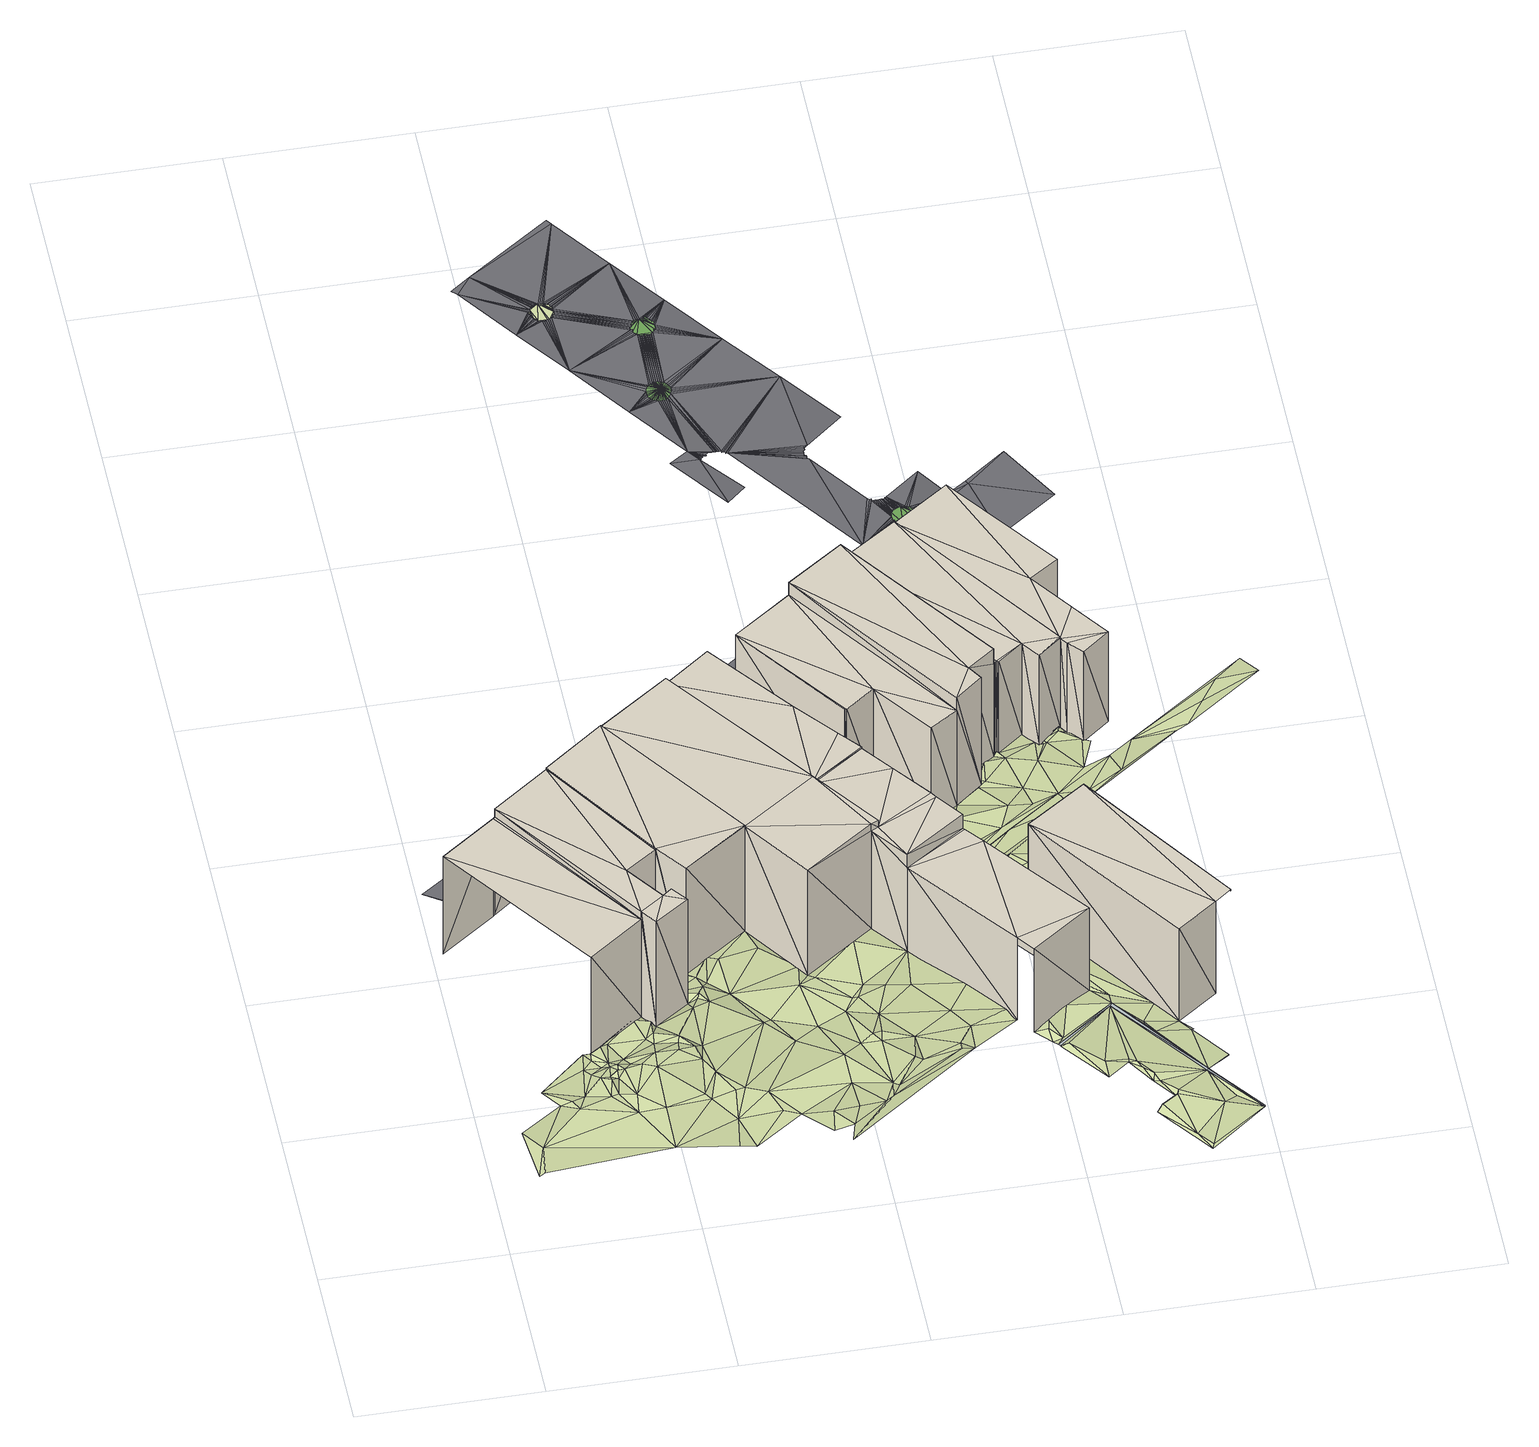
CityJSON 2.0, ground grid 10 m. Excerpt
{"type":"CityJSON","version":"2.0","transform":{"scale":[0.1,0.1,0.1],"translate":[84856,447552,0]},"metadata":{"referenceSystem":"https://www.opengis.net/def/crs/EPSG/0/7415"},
"CityObjects":{
"building1":{"type":"Building","attributes":{"bgt_status":"bestaand","identificatiebagpnd":"503100000017408","measuredHeight":7.2,"min-height-surface":0.12,"plus_status":"geenWaarde","relatievehoogteligging":"0"},"geometry":[{"type":"MultiSurface","lod":"1","boundaries":[[[0,1,2]],[[0,3,4]],[[0,2,3]],[[5,6,4]],[[4,6,0]],[[7,8,2]],[[2,8,3]],[[9,7,1]],[[1,7,2]]]}]},
"building2":{"type":"Building","attributes":{"bgt_status":"bestaand","hoek":"(1:-36.3)","identificatiebagpnd":"503100000026219","identificatiebagvbolaagstehuisnummer":"(1:503010000027027)","measuredHeight":7.83,"min-height-surface":0.15,"plaatsingspunt":"(1:84862.159447575.143)","plus_status":"geenWaarde","relatievehoogteligging":"0","tekst":"(1:9)"},"geometry":[{"type":"MultiSurface","lod":"1","boundaries":[[[10,11,12]],[[11,13,12]],[[14,15,16]],[[17,14,16]],[[12,18,16]],[[16,18,17]],[[12,13,18]],[[19,20,12]],[[12,20,10]],[[21,19,16]],[[16,19,12]],[[22,21,15]],[[15,21,16]],[[23,22,14]],[[14,22,15]],[[24,23,17]],[[17,23,14]],[[6,24,0]],[[0,24,18]],[[18,24,17]],[[1,0,13]],[[13,0,18]],[[25,9,11]],[[11,9,1]],[[11,1,13]]]}]},
"building3":{"type":"Building","attributes":{"bgt_status":"bestaand","hoek":"(1:-36.3)","identificatiebagpnd":"503100000026220","identificatiebagvbolaagstehuisnummer":"(1:503010000027028)","measuredHeight":7.91,"min-height-surface":0.18,"plaatsingspunt":"(1:84865.905447577.729)","plus_status":"geenWaarde","relatievehoogteligging":"0","tekst":"(1:11)"},"geometry":[{"type":"MultiSurface","lod":"1","boundaries":[[[26,27,28]],[[26,28,29]],[[27,30,28]],[[31,32,26]],[[26,32,27]],[[33,34,29]],[[29,34,31]],[[29,31,26]],[[20,33,10]],[[10,33,28]],[[28,33,29]],[[11,10,30]],[[30,10,28]],[[35,25,32]],[[32,25,27]],[[27,25,11]],[[27,11,30]]]}]},
"building4":{"type":"Building","attributes":{"bgt_status":"bestaand","hoek":"(1:-36.3)","identificatiebagpnd":"503100000026221","identificatiebagvbolaagstehuisnummer":"(1:503010000027029)","measuredHeight":7.8,"min-height-surface":0.19,"plaatsingspunt":"(1:84870.014447581.083)","plus_status":"geenWaarde","relatievehoogteligging":"0","tekst":"(1:13)"},"geometry":[{"type":"MultiSurface","lod":"1","boundaries":[[[36,37,38]],[[36,39,32]],[[37,36,31]],[[40,37,31]],[[31,36,32]],[[41,42,36]],[[36,42,39]],[[43,44,38]],[[38,44,41]],[[38,41,36]],[[45,43,37]],[[37,43,38]],[[46,47,40]],[[40,47,45]],[[40,45,37]],[[34,46,31]],[[31,46,40]],[[48,35,42]],[[42,35,39]],[[39,35,32]]]}]},
"building5":{"type":"Building","attributes":{"bgt_status":"bestaand","hoek":"(1:-36.3)","identificatiebagpnd":"503100000017403","identificatiebagvbolaagstehuisnummer":"(1:503010000027030)","measuredHeight":7.36,"min-height-surface":0.19,"plaatsingspunt":"(1:84873.014447583.083)","plus_status":"geenWaarde","relatievehoogteligging":"0","tekst":"(1:15)"},"geometry":[{"type":"MultiSurface","lod":"1","boundaries":[[[49,41,50]],[[49,51,41]],[[41,51,42]],[[42,51,52]],[[53,54,49]],[[49,54,51]],[[55,53,56]],[[56,53,50]],[[50,53,49]],[[44,56,41]],[[41,56,50]],[[57,48,52]],[[52,48,42]],[[54,57,51]],[[51,57,52]]]}]},
"building6":{"type":"Building","attributes":{"bgt_status":"bestaand","hoek":"(1:52.7)","identificatiebagpnd":"503100000017422","identificatiebagvbolaagstehuisnummer":"(1:503010000027031)","measuredHeight":7.34,"min-height-surface":0.28,"plaatsingspunt":"(1:84879.588447573.483)","plus_status":"geenWaarde","relatievehoogteligging":"0","tekst":"(1:17)"},"geometry":[{"type":"MultiSurface","lod":"1","boundaries":[[[43,58,44]],[[59,43,60]],[[60,61,62]],[[60,43,61]],[[61,43,45]],[[59,58,43]],[[58,56,44]],[[63,64,59]],[[59,64,58]],[[65,63,60]],[[60,63,59]],[[66,65,67]],[[67,65,62]],[[62,65,60]],[[68,67,61]],[[61,67,62]],[[47,69,45]],[[45,69,68]],[[45,68,61]],[[70,55,56]],[[64,70,58]],[[58,70,56]]]}]},
"building7":{"type":"Building","attributes":{"bgt_status":"bestaand","hoek":"(1:-37)","identificatiebagpnd":"503100000017318","identificatiebagvbolaagstehuisnummer":"(1:503010000027043)","measuredHeight":7.06,"min-height-surface":0.22,"plaatsingspunt":"(1:84877.536447586.302)","plus_status":"geenWaarde","relatievehoogteligging":"0","tekst":"(1:41)"},"geometry":[{"type":"MultiSurface","lod":"1","boundaries":[[[71,72,73]],[[71,73,74]],[[73,72,75]],[[76,73,75]],[[76,75,77]],[[78,79,74]],[[74,79,71]],[[80,78,73]],[[73,78,74]],[[81,80,76]],[[76,80,73]],[[82,81,77]],[[77,81,76]],[[83,82,75]],[[75,82,77]],[[84,83,72]],[[72,83,75]]]}]},
"building8":{"type":"Building","attributes":{"bgt_status":"bestaand","hoek":"(1:52.7)","identificatiebagpnd":"503100000026222","identificatiebagvbolaagstehuisnummer":"(1:503010000027032)","measuredHeight":6.26,"min-height-surface":0.29,"plaatsingspunt":"(1:84883.868447567.309)","plus_status":"geenWaarde","relatievehoogteligging":"0","tekst":"(1:19)"},"geometry":[{"type":"MultiSurface","lod":"1","boundaries":[[[85,68,86]],[[85,67,68]],[[87,86,88]],[[89,87,88]],[[88,86,68]],[[90,66,85]],[[85,66,67]],[[91,90,86]],[[86,90,85]],[[92,91,87]],[[87,91,86]],[[93,92,89]],[[89,92,87]],[[69,94,68]],[[68,94,88]]]}]},
"building9":{"type":"Building","attributes":{"bgt_status":"bestaand","hoek":"(1:-37)","identificatiebagpnd":"503100000017409","identificatiebagvbolaagstehuisnummer":"(1:503010000027044)","measuredHeight":7.96,"min-height-surface":0.23,"plaatsingspunt":"(1:84880.543447588.458)","plus_status":"geenWaarde","relatievehoogteligging":"0","tekst":"(1:43)"},"geometry":[{"type":"MultiSurface","lod":"1","boundaries":[[[95,96,97]],[[98,99,97]],[[96,100,97]],[[97,100,98]],[[101,102,95]],[[95,102,96]],[[103,104,97]],[[97,104,101]],[[97,101,95]],[[105,103,99]],[[99,103,97]],[[79,105,71]],[[71,105,98]],[[98,105,99]],[[72,71,100]],[[100,71,98]],[[106,84,102]],[[102,84,96]],[[96,84,72]],[[96,72,100]]]}]},
"object1":{"type":"GenericCityObject","attributes":{"bgt_status":"bestaand","bgt_type":"muur","plus_status":"geenWaarde","plus_type":"waardeOnbekend","relatievehoogteligging":"0"},"geometry":[{"type":"MultiSurface","lod":"1","boundaries":[[[107,108,109]],[[108,110,109]],[[108,111,110]],[[111,112,113]],[[111,114,112]],[[111,108,114]]]}]},
"building10":{"type":"Building","attributes":{"bgt_status":"bestaand","hoek":"(1:-36)","identificatiebagpnd":"503100000026234","identificatiebagvbolaagstehuisnummer":"(1:503010000027037)","measuredHeight":7.11,"min-height-surface":0.4,"plaatsingspunt":"(1:84889.601447570.319)","plus_status":"geenWaarde","relatievehoogteligging":"0","tekst":"(1:29)"},"geometry":[{"type":"MultiSurface","lod":"1","boundaries":[[[115,116,117]],[[116,118,117]],[[117,118,119]],[[120,121,115]],[[115,121,116]],[[122,123,119]],[[119,123,117]],[[124,122,118]],[[118,122,119]],[[125,124,121]],[[121,124,116]],[[116,124,118]]]}]},
"building11":{"type":"Building","attributes":{"bgt_status":"bestaand","hoek":"(1:-37)","identificatiebagpnd":"503100000026231","identificatiebagvbolaagstehuisnummer":"(1:503010000027045)","measuredHeight":6.89,"min-height-surface":0.26,"plaatsingspunt":"(1:84884.043447591.158)","plus_status":"geenWaarde","relatievehoogteligging":"0","tekst":"(1:45)"},"geometry":[{"type":"MultiSurface","lod":"1","boundaries":[[[126,127,128]],[[126,128,129]],[[128,127,102]],[[128,130,131]],[[130,128,102]],[[130,102,132]],[[132,102,101]],[[133,134,126]],[[126,134,127]],[[135,136,129]],[[129,136,133]],[[129,133,126]],[[137,135,128]],[[128,135,129]],[[138,137,131]],[[131,137,128]],[[139,138,130]],[[130,138,131]],[[140,139,132]],[[132,139,130]],[[104,140,101]],[[101,140,132]],[[141,106,134]],[[134,106,127]],[[127,106,102]]]}]},
"building12":{"type":"Building","attributes":{"bgt_status":"bestaand","hoek":"(1:-37)","identificatiebagpnd":"503100000029881","identificatiebagvbolaagstehuisnummer":"(1:503010000027046)","measuredHeight":6.79,"min-height-surface":0.28,"plaatsingspunt":"(1:84886.747447592.960)","plus_status":"geenWaarde","relatievehoogteligging":"0","tekst":"(1:47)"},"geometry":[{"type":"MultiSurface","lod":"1","boundaries":[[[133,142,143]],[[144,133,143]],[[142,145,146]],[[142,133,145]],[[144,134,133]],[[144,147,148]],[[134,144,148]],[[149,150,144]],[[144,150,147]],[[151,149,143]],[[143,149,144]],[[152,151,142]],[[142,151,143]],[[153,152,146]],[[146,152,142]],[[154,153,145]],[[145,153,146]],[[136,154,133]],[[133,154,145]],[[155,141,148]],[[148,141,134]]]}]},
"landuse1":{"type":"LandUse","attributes":{"bgt_fysiekvoorkomen":"erf","bgt_status":"bestaand","onbegroeidterreindeeloptalud":"0","plus_fysiekvoorkomen":"waardeOnbekend","plus_status":"geenWaarde","relatievehoogteligging":"0"},"geometry":[{"type":"MultiSurface","lod":"1","boundaries":[[[156,157,158]],[[159,157,156]],[[159,156,160]],[[161,160,156]],[[162,156,158]],[[160,163,164]],[[161,163,160]],[[163,165,164]],[[166,161,156]],[[161,165,163]],[[165,167,164]],[[167,168,164]],[[161,169,165]],[[166,156,162]],[[168,5,164]],[[165,170,167]],[[165,171,170]],[[165,169,171]],[[161,166,169]],[[168,167,172]],[[167,170,173]],[[173,172,167]],[[169,174,171]],[[172,175,168]],[[171,176,170]],[[169,177,174]],[[168,175,5]],[[174,178,171]],[[166,177,169]],[[176,173,170]],[[176,171,178]],[[177,179,174]],[[175,172,180]],[[173,180,172]],[[174,179,178]],[[175,181,5]],[[180,173,176]],[[166,182,177]],[[179,183,178]],[[180,181,175]],[[182,179,177]],[[184,176,178]],[[178,183,184]],[[185,180,176]],[[185,176,184]],[[179,186,183]],[[179,182,186]],[[183,186,184]],[[181,180,187]],[[186,185,184]],[[188,182,166]],[[189,180,185]],[[188,166,162]],[[189,187,180]],[[186,190,185]],[[191,186,182]],[[189,185,190]],[[181,192,5]],[[191,190,186]],[[188,193,182]],[[181,187,192]],[[193,191,182]],[[189,194,187]],[[189,190,195]],[[195,190,191]],[[162,196,188]],[[192,6,5]],[[195,191,193]],[[187,194,192]],[[197,189,195]],[[197,194,189]],[[193,188,198]],[[195,193,199]],[[200,162,201]],[[198,188,196]],[[196,162,200]],[[202,194,197]],[[203,192,194]],[[204,197,195]],[[203,194,202]],[[6,192,203]],[[199,204,195]],[[198,205,193]],[[202,197,206]],[[205,199,193]],[[203,202,24]],[[6,203,24]],[[206,197,204]],[[24,202,206]],[[207,198,196]],[[208,204,199]],[[200,201,209]],[[206,204,208]],[[198,207,205]],[[208,199,205]],[[196,200,210]],[[210,207,196]],[[24,206,211]],[[212,206,208]],[[212,208,205]],[[212,205,207]],[[21,213,19]],[[211,206,212]],[[214,210,200]],[[214,207,210]],[[200,209,215]],[[211,23,24]],[[213,216,19]],[[19,216,217]],[[21,22,213]],[[217,20,19]],[[218,214,200]],[[219,211,212]],[[200,215,218]],[[213,22,220]],[[213,220,216]],[[22,23,221]],[[222,23,211]],[[216,223,217]],[[224,215,209]],[[207,225,212]],[[223,20,217]],[[220,223,216]],[[221,23,222]],[[207,214,225]],[[219,222,211]],[[221,226,22]],[[22,227,220]],[[33,20,223]],[[227,22,226]],[[221,222,219]],[[220,33,223]],[[226,221,219]],[[225,219,212]],[[215,224,218]],[[33,220,227]],[[228,227,226]],[[218,229,214]],[[230,226,219]],[[231,33,227]],[[228,226,230]],[[231,227,228]],[[225,230,219]],[[225,214,229]],[[224,232,233]],[[234,228,230]],[[228,234,231]],[[224,235,218]],[[225,236,230]],[[33,231,34]],[[233,232,237]],[[233,235,224]],[[229,236,225]],[[229,218,238]],[[230,239,234]],[[34,231,234]],[[240,233,237]],[[218,235,238]],[[241,230,236]],[[240,235,233]],[[236,229,242]],[[243,237,244]],[[234,239,34]],[[240,237,243]],[[245,239,230]],[[242,241,236]],[[241,245,230]],[[242,229,238]],[[235,240,243]],[[246,243,244]],[[34,239,245]],[[235,247,238]],[[247,235,243]],[[238,248,242]],[[34,245,46]],[[242,249,241]],[[241,46,245]],[[247,243,246]],[[238,247,248]],[[248,249,242]],[[250,46,241]],[[251,247,246]],[[250,241,252]],[[249,252,241]],[[247,253,248]],[[248,254,249]],[[246,244,255]],[[254,248,253]],[[256,247,251]],[[253,247,256]],[[254,253,257]],[[252,249,258]],[[259,249,254]],[[46,250,260]],[[261,250,252]],[[258,249,259]],[[257,259,254]],[[251,246,262]],[[251,263,256]],[[261,252,258]],[[264,257,253]],[[260,250,261]],[[264,253,256]],[[264,259,257]],[[265,258,259]],[[261,258,265]],[[263,264,256]],[[262,263,251]],[[46,260,47]],[[266,265,259]],[[255,262,246]],[[263,267,264]],[[268,259,264]],[[69,261,265]],[[69,260,261]],[[267,263,262]],[[259,268,266]],[[69,265,266]],[[269,264,267]],[[69,47,260]],[[268,264,269]],[[267,262,255]],[[255,269,267]],[[270,266,268]],[[69,266,270]],[[268,269,271]],[[269,255,94]],[[270,268,271]],[[69,270,94]],[[271,269,94]],[[270,271,94]]]}]},
"road1":{"type":"Road","attributes":{"bgt_status":"bestaand","function":"voetgangersgebied","plus_functiewegdeel":"waardeOnbekend","plus_fysiekvoorkomenwegdeel":"gebakkenklinkers","plus_status":"geenWaarde","relatievehoogteligging":"0","surfacematerial":"openverharding","wegdeeloptalud":"0"},"geometry":[{"type":"MultiSurface","lod":"1","boundaries":[[[272,7,9]],[[9,273,272]],[[273,9,25]],[[25,274,273]],[[274,25,35]],[[35,275,274]],[[48,275,35]],[[48,276,275]],[[276,48,57]],[[276,57,277]],[[277,57,83]],[[84,277,83]],[[278,279,280]],[[277,84,281]],[[278,282,279]],[[278,283,284]],[[285,278,284]],[[286,278,285]],[[282,278,286]],[[287,283,288]],[[289,288,283]],[[290,283,287]],[[291,283,290]],[[292,289,283]],[[284,283,291]],[[293,292,283]],[[279,282,294]],[[295,293,283]],[[296,295,283]],[[279,294,297]],[[298,283,299]],[[279,297,300]],[[301,296,283]],[[279,300,302]],[[283,303,301]],[[279,302,304]],[[283,298,303]],[[279,304,305]],[[279,305,306]],[[299,307,298]],[[299,308,307]],[[308,299,309]],[[309,299,310]],[[310,299,311]],[[311,299,312]],[[84,106,281]],[[279,306,313]],[[299,314,315]],[[316,312,299]],[[281,106,317]],[[313,306,318]],[[319,299,315]],[[318,320,313]],[[321,299,319]],[[320,322,313]],[[299,321,323]],[[312,324,325]],[[299,323,326]],[[279,313,327]],[[325,324,328]],[[328,329,330]],[[330,331,332]],[[332,333,334]],[[334,333,335]],[[336,314,337]],[[338,314,336]],[[339,337,314]],[[340,314,338]],[[341,339,314]],[[315,314,340]],[[342,341,314]],[[335,343,344]],[[345,342,314]],[[344,346,347]],[[348,345,314]],[[349,314,350]],[[351,348,314]],[[352,299,326]],[[353,351,314]],[[349,353,314]],[[322,354,355]],[[356,350,357]],[[354,358,355]],[[358,359,355]],[[360,356,357]],[[361,355,359]],[[362,355,361]],[[363,355,362]],[[364,355,363]],[[347,355,364]],[[299,365,366]],[[365,299,367]],[[299,366,316]],[[367,299,368]],[[368,299,369]],[[369,299,352]],[[370,349,350]],[[350,356,371]],[[371,372,350]],[[312,316,324]],[[372,373,350]],[[370,350,374]],[[373,375,350]],[[376,328,324]],[[377,374,350]],[[329,328,376]],[[375,378,350]],[[329,331,330]],[[379,377,350]],[[378,380,350]],[[333,332,331]],[[381,379,350]],[[380,382,350]],[[383,381,350]],[[382,384,350]],[[343,335,333]],[[384,385,350]],[[344,343,386]],[[387,356,360]],[[322,355,313]],[[388,383,350]],[[344,386,346]],[[385,389,350]],[[389,388,350]],[[352,326,390]],[[391,352,390]],[[392,391,393]],[[392,393,394]],[[355,347,346]],[[395,383,388]],[[394,396,397]],[[398,399,396]],[[400,401,395]],[[388,402,395]],[[352,391,392]],[[403,398,404]],[[395,402,400]],[[404,405,406]],[[392,394,397]],[[407,401,400]],[[401,407,408]],[[397,396,399]],[[405,409,410]],[[411,399,398]],[[412,409,413]],[[403,411,398]],[[406,403,404]],[[317,106,141]],[[410,406,405]],[[412,410,409]],[[414,412,413]],[[355,346,415]],[[355,415,416]],[[355,416,417]],[[418,413,419]],[[418,419,420]],[[418,420,421]],[[418,422,423]],[[418,421,422]],[[424,417,425]],[[426,317,141]],[[424,425,427]],[[424,427,428]],[[355,417,424]],[[418,414,413]],[[424,428,429]],[[424,429,430]],[[431,432,401]],[[424,430,433]],[[431,434,432]],[[424,433,435]],[[431,436,434]],[[424,435,437]],[[431,423,436]],[[401,408,431]],[[424,437,438]],[[424,438,439]],[[424,440,441]],[[424,439,442]],[[424,442,440]],[[408,443,431]],[[443,444,431]],[[444,445,431]],[[446,414,418]],[[445,447,431]],[[447,448,431]],[[449,446,418]],[[450,449,418]],[[418,451,450]],[[418,452,451]],[[418,441,452]],[[424,441,418]],[[448,453,454]],[[455,448,456]],[[456,448,457]],[[448,455,458]],[[457,448,459]],[[448,458,460]],[[459,448,454]],[[448,460,461]],[[448,461,462]],[[448,462,463]],[[448,463,464]],[[448,464,465]],[[448,465,466]],[[448,466,467]],[[468,426,141]],[[418,423,431]],[[431,448,467]],[[155,468,141]],[[454,453,469]],[[470,468,155]],[[471,453,472]],[[473,470,155]],[[472,474,475]],[[476,477,474]],[[478,476,479]],[[480,473,155]],[[481,479,482]],[[483,482,484]],[[485,484,486]],[[487,480,155]],[[488,487,155]],[[486,488,155]],[[469,453,489]],[[489,453,490]],[[490,453,491]],[[491,453,492]],[[493,453,494]],[[494,453,495]],[[492,453,493]],[[496,495,453]],[[471,496,453]],[[475,471,472]],[[477,475,474]],[[478,477,476]],[[481,478,479]],[[482,483,481]],[[484,497,483]],[[484,485,497]],[[431,467,498]],[[485,486,155]],[[499,491,500]],[[501,499,500]],[[500,491,492]],[[502,501,503]],[[500,503,501]],[[504,502,505]],[[503,506,502]],[[506,505,502]],[[507,504,508]],[[504,505,508]],[[507,508,509]],[[510,507,509]],[[511,510,512]],[[510,509,512]],[[513,511,514]],[[511,512,514]],[[515,513,516]],[[513,514,516]],[[155,517,485]],[[515,516,518]],[[155,519,517]],[[515,518,520]],[[155,521,519]],[[155,522,521]],[[515,520,523]],[[515,523,524]],[[155,525,522]],[[525,155,526]],[[527,526,155]],[[524,528,515]],[[528,524,529]],[[528,529,530]],[[531,532,530]],[[533,534,535]],[[536,532,531]],[[537,532,536]],[[538,533,535]],[[539,532,537]],[[540,541,532]],[[542,532,539]],[[540,532,542]],[[541,538,535]],[[543,527,155]],[[544,527,543]],[[545,544,543]],[[534,545,543]],[[528,530,532]],[[541,535,532]],[[543,535,534]],[[532,535,546]],[[535,543,547]],[[548,547,549]],[[547,543,550]],[[549,547,550]]]}]},
"road2":{"type":"Road","attributes":{"bgt_status":"bestaand","function":"voetpad","plus_functiewegdeel":"waardeOnbekend","plus_fysiekvoorkomenwegdeel":"sierbestrating","plus_status":"geenWaarde","relatievehoogteligging":"0","surfacematerial":"openverharding","wegdeeloptalud":"0"},"geometry":[{"type":"MultiSurface","lod":"1","boundaries":[[[551,63,552]],[[551,82,55]],[[63,551,64]],[[64,551,70]],[[70,551,55]],[[55,82,53]],[[53,82,54]],[[54,82,83]],[[57,54,83]]]}]},
"landuse2":{"type":"LandUse","attributes":{"bgt_fysiekvoorkomen":"erf","bgt_status":"bestaand","onbegroeidterreindeeloptalud":"0","plus_fysiekvoorkomen":"waardeOnbekend","plus_status":"geenWaarde","relatievehoogteligging":"0"},"geometry":[{"type":"MultiSurface","lod":"1","boundaries":[[[82,553,81]],[[553,554,81]],[[554,555,81]],[[551,553,82]],[[555,80,81]],[[553,556,554]],[[554,556,555]],[[555,556,557]],[[557,80,555]],[[553,551,558]],[[553,558,556]],[[556,559,557]],[[557,559,80]],[[560,561,551]],[[556,558,559]],[[551,561,78]],[[559,558,80]],[[552,560,551]],[[551,78,558]],[[78,80,558]],[[561,562,78]],[[560,563,561]],[[560,552,564]],[[561,563,562]],[[562,565,78]],[[566,567,568]],[[560,564,563]],[[568,567,124]],[[562,569,565]],[[566,568,124]],[[565,79,78]],[[562,563,569]],[[570,567,571]],[[552,572,564]],[[571,567,566]],[[569,79,565]],[[564,572,563]],[[124,573,566]],[[563,572,569]],[[573,571,566]],[[79,569,574]],[[569,572,574]],[[124,575,573]],[[79,576,105]],[[79,574,576]],[[552,577,572]],[[570,571,578]],[[579,571,573]],[[103,580,581]],[[103,105,580]],[[582,105,576]],[[125,575,124]],[[580,105,582]],[[103,581,583]],[[581,580,583]],[[575,579,573]],[[582,583,580]],[[572,584,574]],[[582,576,585]],[[576,574,585]],[[103,583,104]],[[586,583,582]],[[571,579,578]],[[575,587,579]],[[574,584,585]],[[586,582,585]],[[572,577,584]],[[583,586,104]],[[125,587,575]],[[140,104,588]],[[104,586,588]],[[579,587,589]],[[588,138,140]],[[138,588,586]],[[140,138,139]],[[579,589,578]],[[584,577,585]],[[586,585,590]],[[589,587,591]],[[138,586,592]],[[585,577,590]],[[589,591,593]],[[592,586,590]],[[125,594,587]],[[138,592,137]],[[589,593,578]],[[591,587,594]],[[595,592,590]],[[592,135,137]],[[593,596,578]],[[597,590,577]],[[598,595,590]],[[591,594,593]],[[595,135,592]],[[599,135,595]],[[600,578,596]],[[598,599,595]],[[597,598,590]],[[578,600,601]],[[593,594,596]],[[136,135,599]],[[602,599,598]],[[602,603,599]],[[603,136,599]],[[604,597,577]],[[605,598,597]],[[605,602,598]],[[603,602,154]],[[136,603,154]],[[154,602,606]],[[605,606,602]],[[605,597,607]],[[154,606,153]],[[606,605,153]],[[607,153,605]],[[151,608,149]],[[149,608,150]]]}]},
"landuse3":{"type":"LandUse","attributes":{"bgt_fysiekvoorkomen":"openverharding","bgt_status":"bestaand","onbegroeidterreindeeloptalud":"0","plus_fysiekvoorkomen":"waardeOnbekend","plus_status":"geenWaarde","relatievehoogteligging":"0"},"geometry":[{"type":"MultiSurface","lod":"1","boundaries":[[[318,344,320]],[[320,359,322]],[[322,358,354]],[[322,359,358]],[[320,361,359]],[[320,347,361]],[[361,364,362]],[[362,364,363]],[[361,347,364]],[[320,344,347]],[[318,306,344]],[[344,306,335]],[[335,332,334]],[[335,311,332]],[[332,328,330]],[[332,311,328]],[[328,311,325]],[[325,311,312]],[[335,306,311]],[[311,306,310]],[[310,307,309]],[[309,307,308]],[[310,298,307]],[[310,301,298]],[[298,301,303]],[[310,296,301]],[[310,306,296]],[[296,293,295]],[[296,292,293]],[[296,286,292]],[[292,288,289]],[[292,286,288]],[[288,290,287]],[[288,291,290]],[[288,286,291]],[[291,285,284]],[[291,286,285]],[[296,306,286]],[[286,306,282]],[[282,306,294]],[[294,306,297]],[[297,304,300]],[[300,304,302]],[[297,306,304]],[[304,306,305]]]}]},
"plantcover1":{"type":"PlantCover","attributes":{"begroeidterreindeeloptalud":"0","bgt_status":"bestaand","class":"groenvoorziening","plus_fysiekvoorkomen":"waardeOnbekend","plus_status":"geenWaarde","relatievehoogteligging":"0"},"geometry":[{"type":"MultiSurface","lod":"1","boundaries":[[[404,398,609]],[[404,609,405]],[[405,609,409]],[[409,609,413]],[[413,609,419]],[[419,609,420]],[[420,609,421]],[[421,609,422]],[[422,609,423]],[[436,423,609]],[[436,609,434]],[[434,609,432]],[[432,609,401]],[[395,609,383]],[[383,609,381]],[[381,609,379]],[[379,609,377]],[[377,609,374]],[[609,398,396]],[[374,609,370]],[[370,609,349]],[[349,609,353]],[[353,609,351]],[[351,609,348]],[[348,609,345]],[[345,609,342]],[[342,609,341]],[[341,609,339]],[[339,609,337]],[[337,609,336]],[[336,609,338]],[[338,609,340]],[[340,609,315]],[[315,609,319]],[[319,609,321]],[[321,609,323]],[[323,609,326]],[[326,609,390]],[[390,609,391]],[[391,609,393]],[[393,609,394]],[[394,609,396]],[[395,401,609]]]}]},
"landuse4":{"type":"LandUse","attributes":{"bgt_fysiekvoorkomen":"erf","bgt_status":"bestaand","onbegroeidterreindeeloptalud":"0","plus_fysiekvoorkomen":"waardeOnbekend","plus_status":"geenWaarde","relatievehoogteligging":"0"},"geometry":[{"type":"MultiSurface","lod":"1","boundaries":[[[610,611,612]],[[613,110,111]],[[614,109,110]],[[615,616,617]],[[618,111,619]],[[620,110,621]],[[622,111,113]],[[619,623,618]],[[624,622,113]],[[610,615,617]],[[610,612,625]],[[626,616,620]],[[626,617,616]],[[626,611,617]],[[626,612,611]],[[627,621,613]],[[620,616,110]],[[628,622,624]],[[619,111,622]],[[627,613,623]],[[621,110,613]],[[629,627,623]],[[629,621,627]],[[616,615,110]],[[617,611,610]],[[628,619,622]],[[628,623,619]],[[629,620,621]],[[629,626,620]],[[109,630,625]],[[109,615,630]],[[630,610,625]],[[630,615,610]],[[613,618,623]],[[613,111,618]],[[615,614,110]],[[615,109,614]]]}]},
"plantcover2":{"type":"PlantCover","attributes":{"begroeidterreindeeloptalud":"0","bgt_status":"bestaand","class":"groenvoorziening","plus_fysiekvoorkomen":"waardeOnbekend","plus_status":"geenWaarde","relatievehoogteligging":"0"},"geometry":[{"type":"MultiSurface","lod":"1","boundaries":[[[425,441,427]],[[427,429,428]],[[427,433,429]],[[429,433,430]],[[427,439,433]],[[433,437,435]],[[433,439,437]],[[437,439,438]],[[427,441,439]],[[439,441,442]],[[442,441,440]],[[425,417,441]],[[441,450,452]],[[452,450,451]],[[441,417,450]],[[450,446,449]],[[450,414,446]],[[450,417,414]],[[414,352,412]],[[412,397,410]],[[410,403,406]],[[410,397,403]],[[403,397,411]],[[411,397,399]],[[412,352,397]],[[397,352,392]],[[414,417,352]],[[352,368,369]],[[352,367,368]],[[352,417,367]],[[367,366,365]],[[367,316,366]],[[367,324,316]],[[367,417,324]],[[324,331,376]],[[376,331,329]],[[324,417,331]],[[331,417,333]],[[333,386,343]],[[333,417,386]],[[386,417,346]],[[346,417,415]],[[415,417,416]]]}]},
"landuse5":{"type":"LandUse","attributes":{"bgt_fysiekvoorkomen":"openverharding","bgt_status":"bestaand","onbegroeidterreindeeloptalud":"0","plus_fysiekvoorkomen":"waardeOnbekend","plus_status":"geenWaarde","relatievehoogteligging":"0"},"geometry":[{"type":"MultiSurface","lod":"1","boundaries":[[[631,632,122]],[[633,634,635]],[[631,108,636]],[[637,122,638]],[[636,108,639]],[[640,114,108]],[[641,633,124]],[[642,643,644]],[[645,92,643]],[[643,92,93]],[[646,114,638]],[[647,124,567]],[[647,91,124]],[[66,90,567]],[[65,66,567]],[[63,65,552]],[[601,604,577]],[[648,649,650]],[[648,651,649]],[[604,652,653]],[[653,654,655]],[[652,600,654]],[[578,601,577]],[[600,652,601]],[[656,570,578]],[[577,656,578]],[[552,65,570]],[[570,65,567]],[[657,644,93]],[[657,658,642]],[[635,634,641]],[[635,646,633]],[[644,643,93]],[[644,657,642]],[[653,652,654]],[[604,601,652]],[[645,646,92]],[[637,640,659]],[[114,645,643]],[[114,646,645]],[[658,657,93]],[[658,112,642]],[[638,633,646]],[[641,91,92]],[[92,635,641]],[[92,646,635]],[[124,638,122]],[[124,633,638]],[[653,648,650]],[[651,655,649]],[[653,651,648]],[[653,655,651]],[[114,642,112]],[[114,643,642]],[[90,647,567]],[[90,91,647]],[[552,656,577]],[[552,570,656]],[[659,640,108]],[[659,122,637]],[[114,637,638]],[[114,640,637]],[[631,659,108]],[[631,122,659]],[[124,660,641]],[[124,91,660]],[[91,641,660]],[[634,633,641]]]}]},
"plantcover3":{"type":"PlantCover","attributes":{"begroeidterreindeeloptalud":"0","bgt_status":"bestaand","class":"groenvoorziening","plus_fysiekvoorkomen":"waardeOnbekend","plus_status":"geenWaarde","relatievehoogteligging":"0"},"geometry":[{"type":"MultiSurface","lod":"1","boundaries":[[[520,541,523]],[[523,529,524]],[[523,530,529]],[[523,531,530]],[[523,539,531]],[[531,539,536]],[[536,539,537]],[[523,541,539]],[[539,540,542]],[[539,541,540]],[[541,544,538]],[[538,534,533]],[[538,544,534]],[[534,544,545]],[[541,520,544]],[[544,525,527]],[[527,525,526]],[[544,485,525]],[[525,485,522]],[[522,517,521]],[[521,517,519]],[[522,485,517]],[[544,483,485]],[[485,483,497]],[[544,520,483]],[[483,478,481]],[[483,477,478]],[[483,471,477]],[[477,471,475]],[[483,495,471]],[[471,495,496]],[[483,506,495]],[[495,506,494]],[[494,500,493]],[[493,500,492]],[[494,506,500]],[[500,506,503]],[[483,520,506]],[[506,508,505]],[[506,509,508]],[[506,520,509]],[[509,516,512]],[[512,516,514]],[[509,520,516]],[[516,520,518]]]}]},
"road3":{"type":"Road","attributes":{"bgt_status":"bestaand","function":"voetpad","plus_functiewegdeel":"waardeOnbekend","plus_fysiekvoorkomenwegdeel":"gebakkenklinkers","plus_status":"geenWaarde","relatievehoogteligging":"0","surfacematerial":"openverharding","wegdeeloptalud":"0"},"geometry":[{"type":"MultiSurface","lod":"1","boundaries":[[[547,548,546]],[[547,546,535]]]}]}
},
"vertices":[
[97,155,72],[37,241,72],[36,240,72],[6,218,72],[67,133,72],[67,133,1],[97,155,1],[36,240,1],[6,218,1],[37,241,1],
[112,197,78],[68,264,78],[95,185,78],[37,241,78],[122,159,78],[115,168,78],[110,164,78],[103,146,78],[97,155,78],[95,185,2],[112,197,2],[110,164,2],[115,168,2],[122,159,2],[103,146,2],[68,264,2],
[160,205,79],[101,289,79],[112,197,79],[125,180,79],[68,264,79],[160,205,78],[101,289,78],[125,180,2],[160,205,2],[101,289,2],
[201,234,78],[224,195,78],[228,197,78],[140,317,78],[186,168,78],[201,234,74],[140,317,74],[228,197,73],[201,234,73],[224,195,73],[186,168,2],[224,195,2],[140,317,2],
[220,266,74],[230,254,74],[201,289,74],[165,336,74],[220,266,2],[201,289,2],[230,254,2],[230,254,73],[165,336,2],
[243,237,73],[259,216,73],[261,213,73],[239,175,73],[272,198,73],[259,216,3],[243,237,3],[261,213,3],[272,198,3],[272,198,63],[239,175,63],[239,175,3],[230,254,3],
[283,274,71],[214,371,71],[244,297,71],[268,264,71],[182,348,71],[228,285,71],[227,285,71],[268,264,2],[283,274,2],[244,297,2],[228,285,2],[227,285,2],[182,348,2],[214,371,2],
[273,197,63],[281,187,63],[325,130,63],[285,116,63],[292,106,63],[273,197,3],[281,187,3],[325,130,3],[292,106,3],[285,116,3],
[308,305,80],[245,393,80],[293,294,80],[283,274,80],[298,286,80],[214,371,80],[308,305,69],[245,393,69],[293,294,2],[308,305,2],[298,286,2],[245,393,2],
[397,27,9],[374,60,7],[397,26,9],[373,59,7],[333,114,6],[302,92,6],[303,91,6],[334,116,6],
[397,122,71],[337,210,71],[388,115,71],[304,187,71],[366,99,71],[397,122,70],[337,210,70],[366,99,4],[388,115,4],[304,187,4],[337,210,4],
[345,318,69],[277,415,69],[325,317,69],[332,307,69],[310,307,69],[311,306,69],[309,306,69],[345,318,68],[277,415,68],[332,307,3],[345,318,3],[325,317,3],[311,306,3],[310,307,3],[309,306,3],[277,415,3],
[370,318,68],[355,339,68],[338,363,68],[348,314,68],[355,306,68],[354,374,68],[308,437,68],[338,363,3],[354,374,3],[355,339,3],[370,318,3],[355,306,3],[348,314,3],[308,437,3],
[30,69,4],[25,52,1],[28,52,3],[22,84,1],[45,100,1],[54,94,3],[97,59,2],[51,100,3],[37,111,1],[58,103,2],[83,87,2],[61,123,1],[62,130,5],[71,99,4],[64,118,2],[68,112,5],[66,128,2],[70,122,2],[73,109,6],[66,131,4],[74,119,5],[75,100,4],[73,113,4],[77,111,4],[74,123,4],[72,135,4],[84,97,5],[77,114,7],[78,117,4],[78,120,5],[81,115,6],[76,137,3],[97,85,5],[82,125,3],[85,120,4],[90,115,8],[92,152,3],[97,111,9],[96,137,3],[98,121,9],[121,88,4],[99,131,5],[118,90,6],[110,120,10],[132,73,2],[129,53,3],[100,138,6],[101,148,4],[111,127,8],[121,114,7],[112,131,9],[126,103,8],[119,122,9],[138,52,2],[134,90,6],[123,150,8],[123,124,6],[113,177,4],[139,91,6],[155,71,6],[114,181,2],[112,197,3],[150,85,7],[132,154,7],[122,180,3],[128,161,7],[127,158,6],[119,185,4],[164,67,6],[157,136,5],[131,166,6],[129,175,4],[134,171,3],[171,121,4],[144,161,3],[137,188,4],[178,50,8],[180,64,8],[143,187,3],[193,84,6],[161,138,4],[189,53,8],[193,105,6],[164,190,4],[194,66,7],[180,160,4],[184,130,3],[208,67,7],[187,46,4],[182,174,3],[212,69,8],[214,80,6],[203,112,5],[200,138,3],[189,164,4],[217,78,6],[205,147,3],[214,112,5],[210,116,7],[260,99,4],[228,95,8],[215,118,6],[208,146,4],[216,132,4],[213,187,3],[212,155,3],[253,97,7],[232,94,6],[231,112,5],[223,151,5],[236,150,4],[253,101,7],[252,126,6],[260,112,7],[264,143,7],[281,121,7],
[3,261,2],[36,284,2],[69,308,2],[100,331,2],[133,355,2],[166,379,2],[99,676,7],[107,687,7],[96,679,7],[199,403,3],[133,660,6],[123,643,6],[132,658,6],[133,658,6],[133,659,6],[133,656,6],[133,655,6],[133,654,6],[132,656,6],[132,657,6],[134,653,6],[134,652,6],[134,661,6],[135,652,6],[136,651,6],[134,662,6],[138,650,6],[145,613,6],[135,662,6],[137,651,6],[136,662,6],[138,651,6],[136,663,6],[137,663,6],[138,663,6],[139,650,6],[140,650,6],[140,651,6],[141,651,6],[142,651,6],[143,652,6],[155,717,7],[170,579,5],[181,592,5],[181,636,6],[230,426,3],[139,663,6],[181,593,6],[140,663,6],[182,594,6],[141,663,6],[182,595,6],[181,637,6],[144,652,6],[183,595,6],[153,720,7],[144,653,6],[182,638,6],[144,654,6],[182,639,6],[145,654,6],[182,640,6],[145,655,6],[145,656,6],[181,589,5],[181,588,5],[181,590,5],[182,587,5],[181,591,5],[182,586,5],[183,586,5],[183,641,6],[145,657,6],[183,585,5],[184,642,6],[145,658,6],[184,585,5],[186,584,5],[194,547,4],[185,585,5],[184,632,6],[185,584,5],[142,663,6],[179,684,7],[199,540,4],[184,540,4],[142,662,6],[143,662,6],[208,507,4],[144,661,6],[144,660,6],[145,660,6],[145,659,6],[182,635,6],[182,636,6],[182,634,6],[183,633,6],[183,632,6],[187,584,5],[200,540,4],[200,541,4],[201,541,4],[188,584,5],[201,542,4],[181,638,6],[189,584,5],[202,542,4],[190,584,5],[203,542,4],[190,585,5],[203,543,4],[191,585,5],[204,543,5],[205,543,5],[183,642,6],[218,515,5],[207,543,5],[206,543,5],[183,596,6],[184,596,6],[185,631,6],[185,596,6],[185,597,6],[192,586,5],[186,597,6],[186,631,6],[187,597,6],[187,631,6],[209,543,5],[193,587,6],[208,543,5],[188,630,6],[188,597,6],[189,597,6],[189,631,6],[210,543,5],[211,543,5],[190,596,6],[190,631,6],[187,630,6],[191,631,6],[191,596,6],[192,632,6],[185,643,6],[186,643,6],[187,643,6],[226,621,6],[192,595,6],[193,594,6],[193,593,6],[194,592,6],[194,591,6],[202,653,7],[188,643,6],[265,452,3],[189,643,6],[189,643,7],[190,643,7],[191,643,7],[250,589,6],[193,588,6],[191,643,6],[194,589,6],[192,642,6],[194,590,6],[193,641,6],[193,640,6],[194,640,6],[194,638,6],[194,637,6],[194,639,6],[211,542,5],[212,542,5],[213,542,5],[193,633,6],[213,541,5],[214,541,5],[193,634,6],[194,634,6],[194,635,6],[194,636,6],[270,465,3],[254,529,5],[252,532,5],[253,532,5],[253,531,5],[252,533,5],[253,530,5],[252,534,5],[252,535,5],[253,536,5],[253,537,5],[253,538,5],[254,538,5],[254,539,5],[255,539,5],[269,456,3],[278,497,4],[270,456,3],[289,478,4],[271,465,3],[270,457,3],[271,464,3],[289,477,4],[272,463,3],[290,477,4],[291,476,4],[272,462,3],[271,457,3],[292,476,4],[272,461,3],[293,476,4],[272,460,3],[294,475,4],[272,459,3],[271,458,3],[271,459,3],[279,496,4],[280,496,4],[280,495,4],[288,482,4],[288,481,4],[288,480,4],[288,479,4],[289,479,4],[293,475,4],[275,554,7],[281,495,4],[288,483,4],[282,495,4],[283,495,4],[288,484,4],[284,495,4],[289,485,4],[288,485,4],[285,495,4],[289,486,4],[290,487,4],[286,495,4],[287,495,4],[291,487,4],[287,496,4],[291,488,4],[288,496,4],[292,488,4],[295,475,4],[293,488,4],[296,476,3],[294,488,4],[296,476,4],[297,476,4],[295,488,4],[296,488,4],[298,476,4],[298,477,4],[299,477,4],[307,511,4],[297,488,4],[298,487,4],[299,487,4],[320,493,3],[300,480,4],[300,479,4],[322,492,3],[299,486,4],[300,486,4],[301,481,4],[300,485,4],[301,483,4],[301,482,4],[300,484,4],[341,460,3],[299,478,4],[300,478,4],[320,494,3],[331,499,3],[330,501,3],[353,518,3],[373,483,3],
[256,247,4],[272,225,3],
[232,279,5],[233,286,4],[234,290,5],[246,289,4],[242,294,5],[259,276,4],[246,292,4],[271,233,5],[258,247,5],[271,262,6],[285,244,3],[280,236,4],[271,265,6],[287,213,5],[282,218,3],[284,215,5],[280,262,5],[280,220,3],[303,232,5],[302,251,5],[311,224,5],[308,266,5],[325,218,6],[296,282,4],[335,270,5],[340,262,4],[323,227,6],[297,288,4],[295,294,4],[300,286,4],[302,300,4],[321,266,4],[318,278,4],[313,300,5],[338,222,8],[309,306,5],[339,230,5],[329,294,6],[343,230,5],[330,308,5],[349,239,4],[369,233,4],[334,306,5],[354,243,6],[351,285,6],[336,307,5],[334,309,5],[353,268,4],[351,270,4],[343,313,6],[344,316,6],[366,292,5],[354,306,5],[350,311,5],[358,303,6],[359,343,4],
[189,591,7],
[360,15,7],[346,38,8],[343,36,5],[339,71,8],[385,39,6],[378,35,7],[356,47,8],[355,44,8],[335,73,8],[323,74,8],[348,55,8],[346,61,8],[307,89,9],[335,73,6],[303,90,6],[366,5,5],[355,45,5],[341,66,8],[323,64,6],[345,58,5],[367,7,6],
[371,91,5],[372,91,5],[318,148,5],[318,145,7],[323,133,5],[386,69,6],[348,101,5],[356,113,5],[386,68,6],[348,97,7],[310,155,4],[305,95,7],[311,119,6],[300,109,7],[325,128,5],[334,123,5],[278,193,4],[429,335,6],[452,338,5],[444,348,5],[420,323,4],[370,280,6],[379,302,4],[403,304,4],[410,308,4],[306,249,5],[299,103,7],[300,96,4],[353,93,5],[289,182,4]
]}
